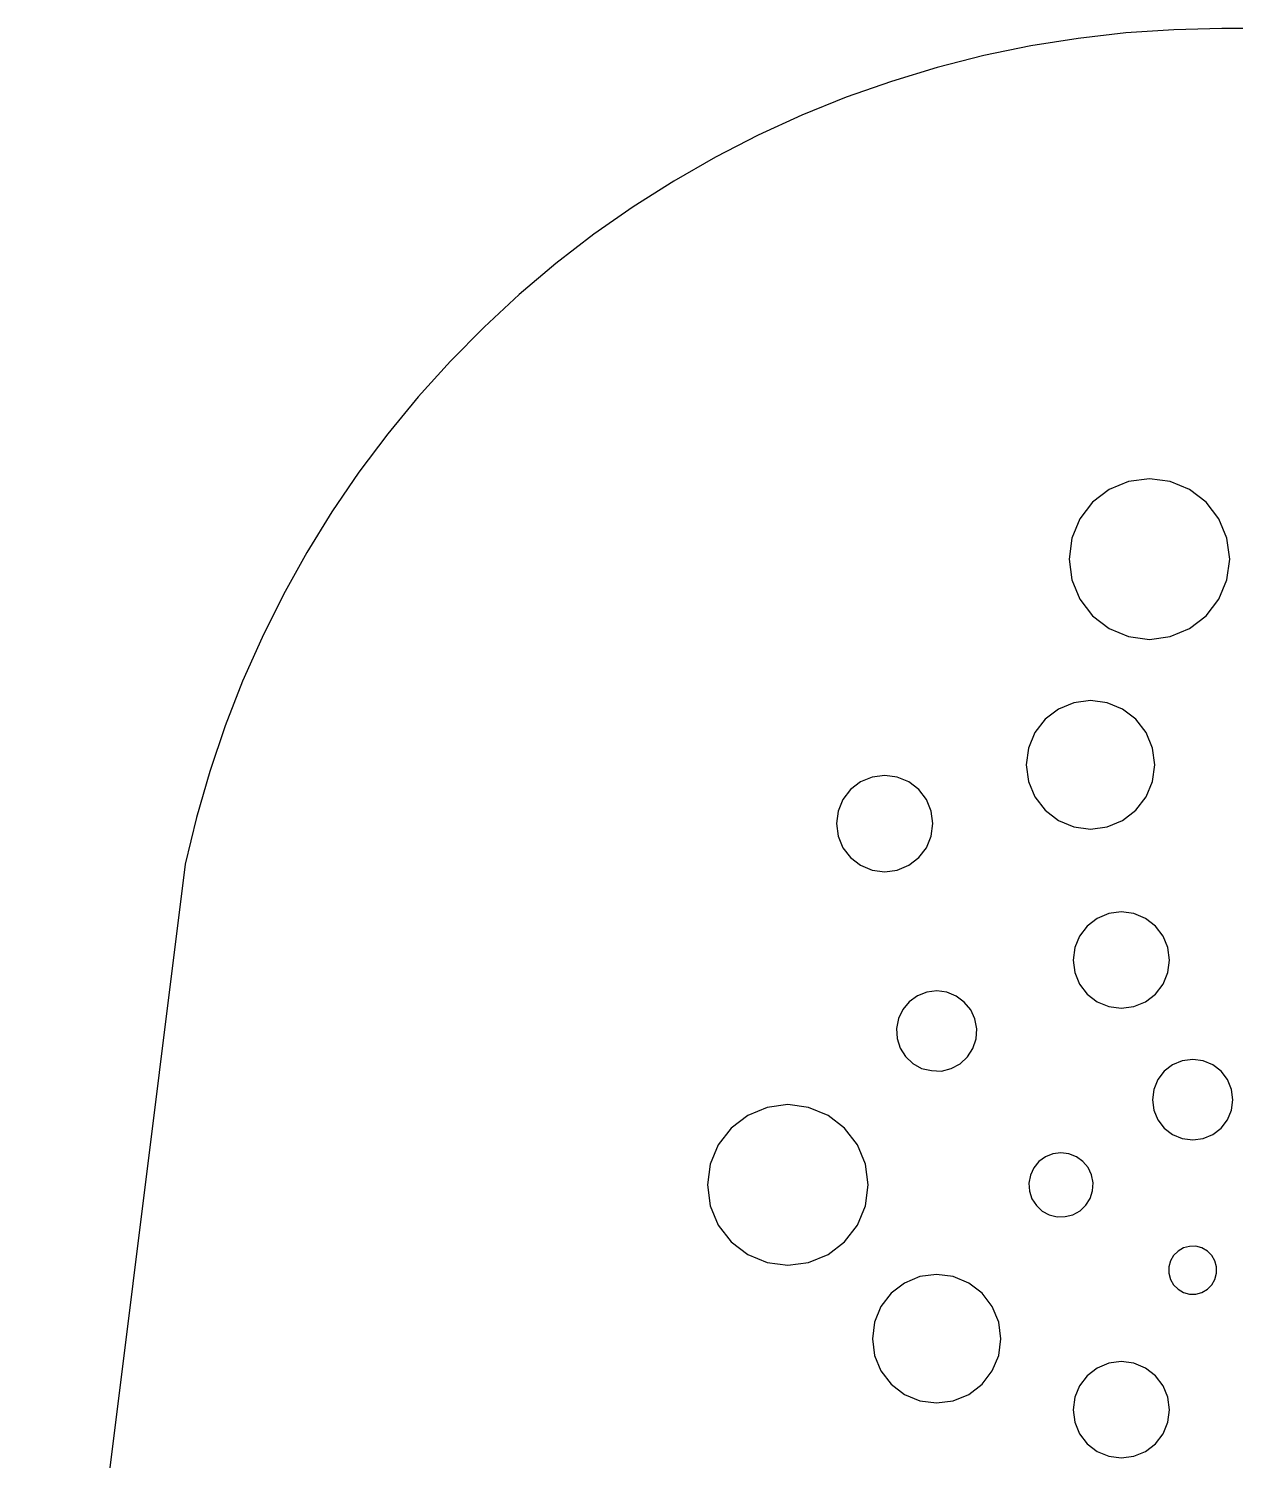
# Model space of a CAD drawing. Extents: x -202 to 202, y -117 to 117.
# Drawn here: x -74.19 to -36.63, y 71.09 to 115.67 of the extents above; entities that cross this region are included whole.
import ezdxf

# ---------------------------------------------------------------- set-up
doc = ezdxf.new("R2010")
doc.units = 0
doc.layers.get('0').update_dxf_attribs({"linetype": 'CONTINUOUS'})

msp = doc.modelspace()

# ---------------------------------------------------------------- linework, layer by layer
for p, q in [((-40.042, 115.531), (-41.526, 115.362)), ((-38.553, 115.632), (-40.042, 115.531)), ((-37.06, 115.666), (-38.553, 115.632)), ((22.94, 115.666), (-37.06, 115.666)), ((-43, 115.127), (-44.462, 114.825)), ((-41.526, 115.362), (-43, 115.127)), ((-44.462, 114.825), (-45.909, 114.457)), ((-45.909, 114.457), (-47.338, 114.025)), ((-47.338, 114.025), (-48.746, 113.528)), ((-48.746, 113.528), (-50.13, 112.967)), ((-50.13, 112.967), (-51.487, 112.345)), ((-51.487, 112.345), (-52.815, 111.662)), ((-52.815, 111.662), (-54.11, 110.92)), ((-54.11, 110.92), (-55.371, 110.12)), ((-55.371, 110.12), (-56.594, 109.264)), ((-56.594, 109.264), (-57.777, 108.353)), ((-57.777, 108.353), (-58.917, 107.39)), ((-58.917, 107.39), (-60.013, 106.376)), ((-60.013, 106.376), (-61.062, 105.313)), ((-61.062, 105.313), (-62.062, 104.205)), ((-62.062, 104.205), (-63.011, 103.052)), ((-63.011, 103.052), (-63.906, 101.857)), ((-63.906, 101.857), (-64.747, 100.623)), ((-39.31, 101.652), (-39.957, 101.566)), ((-38.663, 101.566), (-39.31, 101.652)), ((-40.56, 101.317), (-41.078, 100.919)), ((-39.957, 101.566), (-40.56, 101.317)), ((-38.06, 101.317), (-38.663, 101.566)), ((-37.543, 100.919), (-38.06, 101.317)), ((-41.078, 100.919), (-41.475, 100.402)), ((-37.145, 100.402), (-37.543, 100.919)), ((-64.747, 100.623), (-65.531, 99.353)), ((-41.475, 100.402), (-41.725, 99.799)), ((-36.896, 99.799), (-37.145, 100.402)), ((-41.725, 99.799), (-41.81, 99.152)), ((-36.81, 99.152), (-36.896, 99.799)), ((-65.531, 99.353), (-66.256, 98.048)), ((-41.81, 99.152), (-41.725, 98.504)), ((-36.896, 98.504), (-36.81, 99.152)), ((-41.725, 98.504), (-41.475, 97.902)), ((-37.145, 97.902), (-36.896, 98.504)), ((-66.256, 98.048), (-66.922, 96.711)), ((-41.475, 97.902), (-41.078, 97.384)), ((-37.543, 97.384), (-37.145, 97.902)), ((-41.078, 97.384), (-40.56, 96.986)), ((-38.06, 96.986), (-37.543, 97.384)), ((-40.56, 96.986), (-39.957, 96.737)), ((-39.957, 96.737), (-39.31, 96.652)), ((-39.31, 96.652), (-38.663, 96.737)), ((-38.663, 96.737), (-38.06, 96.986)), ((-66.922, 96.711), (-67.527, 95.346)), ((-67.527, 95.346), (-68.069, 93.955)), ((-41.659, 94.679), (-42.142, 94.479)), ((-41.142, 94.747), (-41.659, 94.679)), ((-40.624, 94.679), (-41.142, 94.747)), ((-40.142, 94.479), (-40.624, 94.679)), ((-42.556, 94.162), (-42.874, 93.747)), ((-42.142, 94.479), (-42.556, 94.162)), ((-39.728, 94.162), (-40.142, 94.479)), ((-39.41, 93.747), (-39.728, 94.162)), ((-68.069, 93.955), (-68.548, 92.541)), ((-42.874, 93.747), (-43.074, 93.265)), ((-39.21, 93.265), (-39.41, 93.747)), ((-43.074, 93.265), (-43.142, 92.747)), ((-39.142, 92.747), (-39.21, 93.265)), ((-43.142, 92.747), (-43.074, 92.23)), ((-39.21, 92.23), (-39.142, 92.747)), ((-68.548, 92.541), (-68.962, 91.107)), ((-47.934, 92.365), (-48.296, 92.215)), ((-47.546, 92.416), (-47.934, 92.365)), ((-47.158, 92.365), (-47.546, 92.416)), ((-46.796, 92.215), (-47.158, 92.365)), ((-48.607, 91.977), (-48.845, 91.666)), ((-48.296, 92.215), (-48.607, 91.977)), ((-46.485, 91.977), (-46.796, 92.215)), ((-46.247, 91.666), (-46.485, 91.977)), ((-43.074, 92.23), (-42.874, 91.747)), ((-39.41, 91.747), (-39.21, 92.23)), ((-48.845, 91.666), (-48.995, 91.304)), ((-46.097, 91.304), (-46.247, 91.666)), ((-42.874, 91.747), (-42.556, 91.333)), ((-39.728, 91.333), (-39.41, 91.747)), ((-68.962, 91.107), (-69.312, 89.655)), ((-48.995, 91.304), (-49.046, 90.916)), ((-46.046, 90.916), (-46.097, 91.304)), ((-42.556, 91.333), (-42.142, 91.015)), ((-42.142, 91.015), (-41.659, 90.816)), ((-40.624, 90.816), (-40.142, 91.015)), ((-40.142, 91.015), (-39.728, 91.333)), ((-49.046, 90.916), (-48.995, 90.528)), ((-48.995, 90.528), (-48.845, 90.166)), ((-46.247, 90.166), (-46.097, 90.528)), ((-46.097, 90.528), (-46.046, 90.916)), ((-41.659, 90.816), (-41.142, 90.747)), ((-41.142, 90.747), (-40.624, 90.816)), ((-48.845, 90.166), (-48.607, 89.855)), ((-46.485, 89.855), (-46.247, 90.166)), ((-69.312, 89.655), (-74.185, 50.666)), ((-48.607, 89.855), (-48.296, 89.617)), ((-48.296, 89.617), (-47.934, 89.467)), ((-47.158, 89.467), (-46.796, 89.617)), ((-46.796, 89.617), (-46.485, 89.855)), ((-47.934, 89.467), (-47.546, 89.416)), ((-47.546, 89.416), (-47.158, 89.467)), ((-40.935, 87.965), (-41.245, 87.727)), ((-40.573, 88.115), (-40.935, 87.965)), ((-40.185, 88.166), (-40.573, 88.115)), ((-39.796, 88.115), (-40.185, 88.166)), ((-39.435, 87.965), (-39.796, 88.115)), ((-39.124, 87.727), (-39.435, 87.965)), ((-41.484, 87.416), (-41.634, 87.054)), ((-41.245, 87.727), (-41.484, 87.416)), ((-38.886, 87.416), (-39.124, 87.727)), ((-38.736, 87.054), (-38.886, 87.416)), ((-41.634, 87.054), (-41.685, 86.666)), ((-38.685, 86.666), (-38.736, 87.054)), ((-41.685, 86.666), (-41.634, 86.278)), ((-38.736, 86.278), (-38.685, 86.666)), ((-41.634, 86.278), (-41.484, 85.916)), ((-38.886, 85.916), (-38.736, 86.278)), ((-46.234, 85.666), (-46.526, 85.553)), ((-45.923, 85.704), (-46.234, 85.666)), ((-45.613, 85.663), (-45.923, 85.704)), ((-45.322, 85.546), (-45.613, 85.663)), ((-41.484, 85.916), (-41.245, 85.605)), ((-41.245, 85.605), (-40.935, 85.367)), ((-39.435, 85.367), (-39.124, 85.605)), ((-39.124, 85.605), (-38.886, 85.916)), ((-46.781, 85.37), (-46.982, 85.129)), ((-46.526, 85.553), (-46.781, 85.37)), ((-45.07, 85.361), (-45.322, 85.546)), ((-44.871, 85.118), (-45.07, 85.361)), ((-40.935, 85.367), (-40.573, 85.217)), ((-40.573, 85.217), (-40.185, 85.166)), ((-40.185, 85.166), (-39.796, 85.217)), ((-39.796, 85.217), (-39.435, 85.367)), ((-47.117, 84.847), (-47.177, 84.539)), ((-46.982, 85.129), (-47.117, 84.847)), ((-44.739, 84.834), (-44.871, 85.118)), ((-44.682, 84.526), (-44.739, 84.834)), ((-47.177, 84.539), (-47.159, 84.226)), ((-44.703, 84.213), (-44.682, 84.526)), ((-47.159, 84.226), (-47.064, 83.928)), ((-47.064, 83.928), (-46.897, 83.662)), ((-44.971, 83.652), (-44.802, 83.916)), ((-44.802, 83.916), (-44.703, 84.213)), ((-46.897, 83.662), (-46.67, 83.447)), ((-46.67, 83.447), (-46.396, 83.294)), ((-45.476, 83.289), (-45.201, 83.439)), ((-45.201, 83.439), (-44.971, 83.652)), ((-38.586, 83.401), (-38.845, 83.203)), ((-38.285, 83.526), (-38.586, 83.401)), ((-37.961, 83.569), (-38.285, 83.526)), ((-37.638, 83.526), (-37.961, 83.569)), ((-37.336, 83.401), (-37.638, 83.526)), ((-37.077, 83.203), (-37.336, 83.401)), ((-46.396, 83.294), (-46.092, 83.225)), ((-46.092, 83.225), (-45.78, 83.213)), ((-45.78, 83.213), (-45.476, 83.289)), ((-39.044, 82.944), (-39.168, 82.642)), ((-38.845, 83.203), (-39.044, 82.944)), ((-36.879, 82.944), (-37.077, 83.203)), ((-36.754, 82.642), (-36.879, 82.944)), ((-39.168, 82.642), (-39.211, 82.319)), ((-36.711, 82.319), (-36.754, 82.642)), ((-51.207, 82.081), (-51.81, 81.831)), ((-50.56, 82.166), (-51.207, 82.081)), ((-49.913, 82.081), (-50.56, 82.166)), ((-49.31, 81.831), (-49.913, 82.081)), ((-39.211, 82.319), (-39.168, 81.995)), ((-36.754, 81.995), (-36.711, 82.319)), ((-51.81, 81.831), (-52.328, 81.434)), ((-48.793, 81.434), (-49.31, 81.831)), ((-39.168, 81.995), (-39.044, 81.694)), ((-39.044, 81.694), (-38.845, 81.435)), ((-37.077, 81.435), (-36.879, 81.694)), ((-36.879, 81.694), (-36.754, 81.995)), ((-52.328, 81.434), (-52.725, 80.916)), ((-48.395, 80.916), (-48.793, 81.434)), ((-38.845, 81.435), (-38.586, 81.236)), ((-38.586, 81.236), (-38.285, 81.111)), ((-37.638, 81.111), (-37.336, 81.236)), ((-37.336, 81.236), (-37.077, 81.435)), ((-52.725, 80.916), (-52.975, 80.313)), ((-48.146, 80.313), (-48.395, 80.916)), ((-38.285, 81.111), (-37.961, 81.069)), ((-37.961, 81.069), (-37.638, 81.111)), ((-52.975, 80.313), (-53.06, 79.666)), ((-48.06, 79.666), (-48.146, 80.313)), ((-42.749, 80.391), (-42.907, 80.197)), ((-42.547, 80.54), (-42.749, 80.391)), ((-42.314, 80.633), (-42.547, 80.54)), ((-42.066, 80.666), (-42.314, 80.633)), ((-41.817, 80.636), (-42.066, 80.666)), ((-41.583, 80.545), (-41.817, 80.636)), ((-41.38, 80.398), (-41.583, 80.545)), ((-41.219, 80.206), (-41.38, 80.398)), ((-43.013, 79.97), (-43.059, 79.724)), ((-42.907, 80.197), (-43.013, 79.97)), ((-41.111, 79.98), (-41.219, 80.206)), ((-41.063, 79.734), (-41.111, 79.98)), ((-53.06, 79.666), (-52.975, 79.019)), ((-48.146, 79.019), (-48.06, 79.666)), ((-43.059, 79.724), (-43.042, 79.473)), ((-43.042, 79.473), (-42.963, 79.235)), ((-41.153, 79.245), (-41.077, 79.484)), ((-41.077, 79.484), (-41.063, 79.734)), ((-52.975, 79.019), (-52.725, 78.416)), ((-48.395, 78.416), (-48.146, 79.019)), ((-42.963, 79.235), (-42.827, 79.024)), ((-42.827, 79.024), (-42.644, 78.854)), ((-41.468, 78.86), (-41.286, 79.033)), ((-41.286, 79.033), (-41.153, 79.245)), ((-42.644, 78.854), (-42.424, 78.734)), ((-42.424, 78.734), (-42.18, 78.673)), ((-42.18, 78.673), (-41.931, 78.683)), ((-41.931, 78.683), (-41.687, 78.738)), ((-41.687, 78.738), (-41.468, 78.86)), ((-52.725, 78.416), (-52.328, 77.898)), ((-48.793, 77.898), (-48.395, 78.416)), ((-52.328, 77.898), (-51.81, 77.501)), ((-49.31, 77.501), (-48.793, 77.898)), ((-38.418, 77.608), (-38.556, 77.47)), ((-38.248, 77.706), (-38.418, 77.608)), ((-38.058, 77.75), (-38.248, 77.706)), ((-37.863, 77.757), (-38.058, 77.75)), ((-37.674, 77.706), (-37.863, 77.757)), ((-37.504, 77.608), (-37.674, 77.706)), ((-37.366, 77.47), (-37.504, 77.608)), ((-51.81, 77.501), (-51.207, 77.251)), ((-51.207, 77.251), (-50.56, 77.166)), ((-50.56, 77.166), (-49.913, 77.251)), ((-49.913, 77.251), (-49.31, 77.501)), ((-38.654, 77.3), (-38.705, 77.111)), ((-38.556, 77.47), (-38.654, 77.3)), ((-37.268, 77.3), (-37.366, 77.47)), ((-37.217, 77.111), (-37.268, 77.3)), ((-46.448, 76.81), (-46.93, 76.61)), ((-45.93, 76.878), (-46.448, 76.81)), ((-45.412, 76.81), (-45.93, 76.878)), ((-44.93, 76.61), (-45.412, 76.81)), ((-38.705, 77.111), (-38.705, 76.915)), ((-38.705, 76.915), (-38.654, 76.726)), ((-38.654, 76.726), (-38.556, 76.556)), ((-37.366, 76.556), (-37.268, 76.726)), ((-37.268, 76.726), (-37.217, 76.915)), ((-37.217, 76.915), (-37.217, 77.111)), ((-47.344, 76.292), (-47.662, 75.878)), ((-46.93, 76.61), (-47.344, 76.292)), ((-44.516, 76.292), (-44.93, 76.61)), ((-44.198, 75.878), (-44.516, 76.292)), ((-38.556, 76.556), (-38.418, 76.418)), ((-38.418, 76.418), (-38.248, 76.32)), ((-38.248, 76.32), (-38.059, 76.269)), ((-38.059, 76.269), (-37.863, 76.269)), ((-37.863, 76.269), (-37.674, 76.32)), ((-37.674, 76.32), (-37.504, 76.418)), ((-37.504, 76.418), (-37.366, 76.556)), ((-47.662, 75.878), (-47.862, 75.395)), ((-43.998, 75.395), (-44.198, 75.878)), ((-47.862, 75.395), (-47.93, 74.878)), ((-43.93, 74.878), (-43.998, 75.395)), ((-47.93, 74.878), (-47.862, 74.36)), ((-43.998, 74.36), (-43.93, 74.878)), ((-47.862, 74.36), (-47.662, 73.878)), ((-44.198, 73.878), (-43.998, 74.36)), ((-40.573, 74.115), (-40.935, 73.965)), ((-40.185, 74.166), (-40.573, 74.115)), ((-39.796, 74.115), (-40.185, 74.166)), ((-39.435, 73.965), (-39.796, 74.115)), ((-47.662, 73.878), (-47.344, 73.464)), ((-44.516, 73.464), (-44.198, 73.878)), ((-41.245, 73.727), (-41.484, 73.416)), ((-40.935, 73.965), (-41.245, 73.727)), ((-39.124, 73.727), (-39.435, 73.965)), ((-38.886, 73.416), (-39.124, 73.727)), ((-47.344, 73.464), (-46.93, 73.146)), ((-46.93, 73.146), (-46.448, 72.946)), ((-45.412, 72.946), (-44.93, 73.146)), ((-44.93, 73.146), (-44.516, 73.464)), ((-41.484, 73.416), (-41.634, 73.054)), ((-38.736, 73.054), (-38.886, 73.416)), ((-46.448, 72.946), (-45.93, 72.878)), ((-45.93, 72.878), (-45.412, 72.946)), ((-41.634, 73.054), (-41.685, 72.666)), ((-41.685, 72.666), (-41.634, 72.278)), ((-38.685, 72.666), (-38.736, 73.054)), ((-38.736, 72.278), (-38.685, 72.666)), ((-41.634, 72.278), (-41.484, 71.916)), ((-38.886, 71.916), (-38.736, 72.278)), ((-41.484, 71.916), (-41.245, 71.605)), ((-39.124, 71.605), (-38.886, 71.916)), ((-41.245, 71.605), (-40.935, 71.367)), ((-40.935, 71.367), (-40.573, 71.217)), ((-39.796, 71.217), (-39.435, 71.367)), ((-39.435, 71.367), (-39.124, 71.605)), ((-40.573, 71.217), (-40.185, 71.166)), ((-40.185, 71.166), (-39.796, 71.217))]:
    msp.add_line(p, q)

doc.saveas('drawing.dxf')
